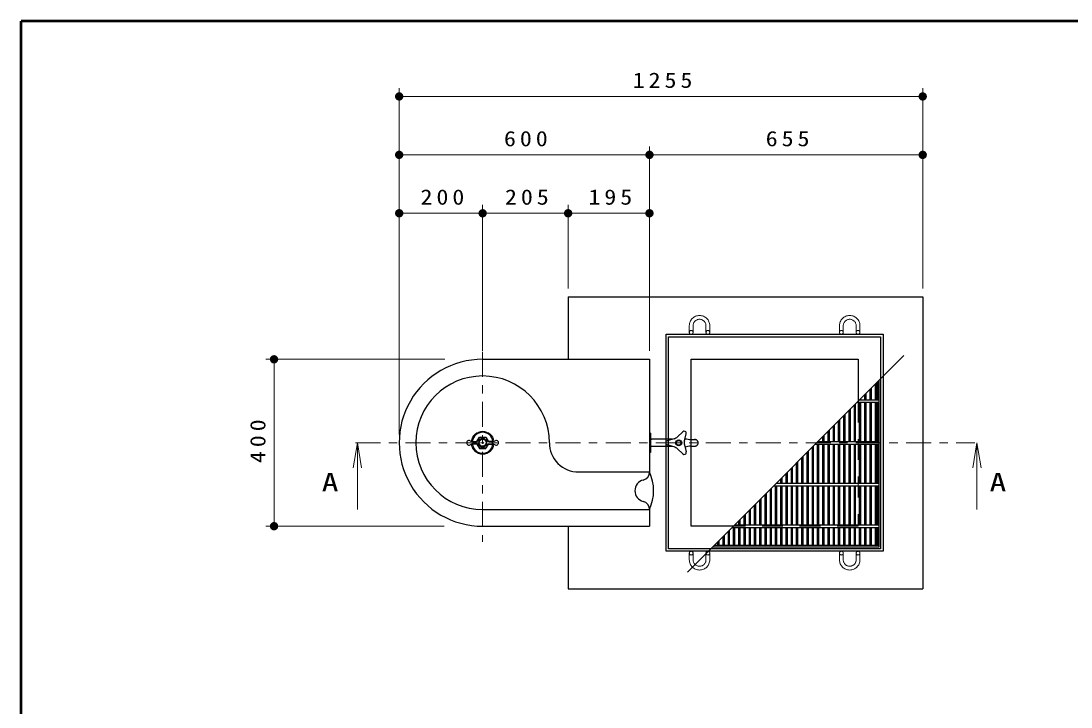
# Model space of a CAD drawing. Units: millimetres on the paper, scale 1:20. Extents: x -365 to 12, y -89 to 257.
# Drawn here: x -365 to -239.1, y 174.8 to 257 of the extents above; entities that cross this region are included whole.
import ezdxf
from ezdxf.enums import TextEntityAlignment as Align

# ---------------------------------------------------------------- set-up
doc = ezdxf.new("R2010")
doc.units = ezdxf.units.MM
doc.linetypes.add('USER1', pattern=[4.5, 2.5, -2])
doc.linetypes.add('USER2', pattern=[6, 3, -1, 1, -1])
doc.layers.add('LY_1', color=7, linetype='Continuous', lineweight=25)
doc.layers.add('LY_2', color=7, linetype='Continuous', lineweight=13)
doc.styles.add('ＭＳ ゴシック', font='')
doc.styles.get('ＭＳ ゴシック').set_extended_font_data('MS Gothic')

# ---------------------------------------------------------------- blocks, each defined once
blk = doc.blocks.new('filled_dot')
at = {"color": 0, "linetype": 'Continuous', "lineweight": -2, "const_width": 1.25}
blk.add_lwpolyline([(-0.625, 0, 1), (0.625, 0, 1)], format="xyb", close=True, dxfattribs=at)

msp = doc.modelspace()

# ---------------------------------------------------------------- linework, layer by layer
at = {"layer": 'LY_1', "lineweight": 13}
for p, q in [((-319.669, 207.459), (-319.669, 248.959)), ((-319.669, 247.959), (-256.919, 247.959)), ((-256.919, 224.959), (-256.919, 248.959)), ((-319.669, 209.362), (-319.669, 241.959)), ((-289.669, 217.459), (-289.669, 241.959)), ((-256.919, 224.959), (-256.919, 241.959)), ((-319.669, 240.959), (-289.669, 240.959)), ((-289.669, 240.959), (-256.919, 240.959)), ((-309.669, 217.459), (-309.669, 234.959)), ((-299.419, 224.959), (-299.419, 234.959)), ((-289.669, 217.459), (-289.669, 234.959)), ((-319.669, 233.959), (-309.669, 233.959)), ((-309.669, 233.959), (-299.419, 233.959)), ((-299.419, 233.959), (-289.669, 233.959)), ((-314.183, 216.459), (-335.669, 216.459)), ((-334.669, 196.459), (-334.669, 216.459)), ((-325.169, 203.459), (-324.669, 206.459)), ((-324.669, 206.459), (-324.169, 203.459)), ((-324.669, 206.459), (-324.669, 203.459)), ((-324.669, 206.459), (-324.669, 198.459)), ((-250.919, 203.459), (-250.419, 206.459)), ((-250.419, 206.459), (-249.919, 203.459)), ((-250.419, 206.459), (-250.419, 203.459)), ((-250.419, 206.459), (-250.419, 198.459)), ((-314.284, 196.459), (-335.669, 196.459))]:
    msp.add_line(p, q, dxfattribs=at)
at = {"layer": 'LY_1'}
for p, q in [((-299.419, 223.959), (-256.919, 223.959)), ((-299.419, 223.959), (-299.419, 216.459)), ((-256.919, 223.959), (-256.919, 188.959)), ((-287.669, 193.459), (-287.669, 219.459)), ((-287.669, 219.459), (-261.669, 219.459)), ((-287.369, 193.759), (-287.369, 219.159)), ((-287.369, 219.159), (-261.969, 219.159)), ((-261.969, 219.159), (-261.969, 193.759)), ((-261.669, 219.459), (-261.669, 193.459)), ((-285.109, 190.959), (-259.169, 216.899)), ((-309.669, 216.459), (-289.669, 216.459)), ((-289.669, 216.459), (-289.669, 202.958)), ((-284.669, 196.459), (-284.669, 216.459)), ((-284.669, 216.459), (-264.669, 216.459)), ((-264.669, 216.459), (-264.669, 211.399)), ((-286.317, 207.17), (-285.681, 207.773)), ((-310.781, 206.612), (-310.398, 206.625)), ((-310.351, 206.629), (-310.059, 207.134)), ((-310.086, 207.037), (-310.319, 206.634)), ((-309.915, 206.884), (-310.16, 206.459)), ((-309.915, 206.034), (-310.16, 206.459)), ((-310.059, 207.134), (-309.279, 207.134)), ((-309.961, 207.109), (-309.377, 207.109)), ((-309.915, 206.884), (-309.424, 206.884)), ((-309.424, 206.884), (-309.178, 206.459)), ((-309.424, 206.034), (-309.178, 206.459)), ((-308.988, 206.629), (-309.279, 207.134)), ((-309.252, 207.037), (-309.02, 206.634)), ((-308.557, 206.612), (-308.94, 206.625)), ((-289.544, 207.598), (-289.669, 207.598)), ((-289.544, 207.598), (-289.544, 205.298)), ((-286.893, 206.886), (-289.444, 206.886)), ((-286.721, 206.936), (-287.56, 206.688)), ((-285.47, 206.681), (-285.266, 207.533)), ((-284.69, 206.847), (-284.205, 206.847)), ((-310.398, 206.293), (-310.781, 206.307)), ((-310.351, 206.289), (-310.059, 205.784)), ((-310.319, 206.284), (-310.086, 205.881)), ((-310.059, 205.784), (-309.279, 205.784)), ((-309.377, 205.809), (-309.961, 205.809)), ((-309.424, 206.034), (-309.915, 206.034)), ((-308.988, 206.289), (-309.279, 205.784)), ((-309.02, 206.284), (-309.252, 205.881)), ((-308.94, 206.293), (-308.557, 206.307)), ((-289.544, 205.298), (-289.669, 205.298)), ((-286.893, 206.011), (-289.444, 206.011)), ((-286.721, 205.96), (-287.56, 206.209)), ((-286.316, 205.726), (-285.681, 205.123)), ((-285.47, 206.215), (-285.266, 205.363)), ((-284.691, 206.049), (-284.209, 206.049)), ((-298.169, 202.959), (-289.669, 202.959)), ((-309.669, 198.459), (-289.669, 198.459)), ((-289.669, 198.46), (-289.669, 196.459)), ((-309.669, 196.459), (-289.669, 196.459)), ((-299.419, 196.459), (-299.419, 188.959)), ((-279.609, 196.459), (-284.669, 196.459)), ((-261.669, 193.459), (-287.669, 193.459)), ((-261.969, 193.759), (-287.369, 193.759)), ((-299.419, 188.959), (-256.919, 188.959))]:
    msp.add_line(p, q, dxfattribs=at)
at = {"layer": 'LY_1', "linetype": 'USER1', "lineweight": 13}
for p, q in [((-284.894, 219.686), (-284.894, 220.486)), ((-284.444, 219.686), (-284.444, 220.486)), ((-282.894, 219.686), (-282.894, 220.486)), ((-282.444, 219.686), (-282.444, 220.486)), ((-266.894, 219.686), (-266.894, 220.486)), ((-266.444, 219.686), (-266.444, 220.486)), ((-264.894, 219.686), (-264.894, 220.486)), ((-264.444, 219.686), (-264.444, 220.486)), ((-264.669, 211.399), (-264.669, 196.459)), ((-264.669, 196.459), (-279.609, 196.459)), ((-284.894, 193.232), (-284.894, 192.432)), ((-284.444, 193.232), (-284.444, 192.432)), ((-282.894, 193.232), (-282.894, 192.432)), ((-282.444, 193.232), (-282.444, 192.432)), ((-266.894, 193.232), (-266.894, 192.432)), ((-266.444, 193.232), (-266.444, 192.432)), ((-264.894, 193.232), (-264.894, 192.432)), ((-264.444, 193.232), (-264.444, 192.432))]:
    msp.add_line(p, q, dxfattribs=at)
at = {"layer": 'LY_1', "linetype": 'USER2', "lineweight": 13}
for p, q in [((-309.669, 217.371), (-309.669, 194.584)), ((-324.919, 206.459), (-250.669, 206.459))]:
    msp.add_line(p, q, dxfattribs=at)
at = {"layer": 'LY_1', "color": 4}
for p, q in [((-263.263, 212.805), (-263.263, 211.609)), ((-263.113, 212.955), (-263.113, 211.609)), ((-262.634, 213.434), (-262.634, 211.609)), ((-262.484, 213.584), (-262.484, 211.609)), ((-262.319, 213.749), (-262.319, 211.609)), ((-262.169, 213.899), (-262.169, 193.959)), ((-264.522, 211.547), (-264.522, 211.609)), ((-264.459, 211.609), (-262.169, 211.609)), ((-264.372, 211.697), (-264.372, 211.609)), ((-263.892, 212.176), (-263.892, 211.609)), ((-263.742, 212.326), (-263.742, 211.609)), ((-265.78, 210.289), (-265.78, 206.609)), ((-265.63, 210.439), (-265.63, 206.609)), ((-265.151, 210.918), (-265.151, 206.609)), ((-265.001, 211.068), (-265.001, 206.609)), ((-264.759, 211.309), (-262.169, 211.309)), ((-264.522, 211.309), (-264.522, 206.609)), ((-264.372, 211.309), (-264.372, 206.609)), ((-263.892, 211.309), (-263.892, 206.609)), ((-263.742, 211.309), (-263.742, 206.609)), ((-263.263, 211.309), (-263.263, 206.609)), ((-263.113, 211.309), (-263.113, 206.609)), ((-262.634, 211.309), (-262.634, 206.609)), ((-262.484, 211.309), (-262.484, 206.609)), ((-262.319, 211.309), (-262.319, 206.609)), ((-267.038, 209.031), (-267.038, 206.609)), ((-266.888, 209.181), (-266.888, 206.609)), ((-266.409, 209.66), (-266.409, 206.609)), ((-266.259, 209.81), (-266.259, 206.609)), ((-268.296, 207.772), (-268.296, 206.609)), ((-268.146, 207.922), (-268.146, 206.609)), ((-267.667, 208.402), (-267.667, 206.609)), ((-267.517, 208.552), (-267.517, 206.609)), ((-269.459, 206.609), (-262.169, 206.609)), ((-268.925, 207.143), (-268.925, 206.609)), ((-268.775, 207.293), (-268.775, 206.609)), ((-270.813, 205.256), (-270.813, 201.609)), ((-270.663, 205.406), (-270.663, 201.609)), ((-270.183, 205.885), (-270.183, 201.609)), ((-270.033, 206.035), (-270.033, 201.609)), ((-269.759, 206.309), (-262.169, 206.309)), ((-269.554, 206.309), (-269.554, 201.609)), ((-269.404, 206.309), (-269.404, 201.609)), ((-268.925, 206.309), (-268.925, 201.609)), ((-268.775, 206.309), (-268.775, 201.609)), ((-268.296, 206.309), (-268.296, 201.609)), ((-268.146, 206.309), (-268.146, 201.609)), ((-267.667, 206.309), (-267.667, 201.609)), ((-267.517, 206.309), (-267.517, 201.609)), ((-267.038, 206.309), (-267.038, 201.609)), ((-266.888, 206.309), (-266.888, 201.609)), ((-266.409, 206.309), (-266.409, 201.609)), ((-266.259, 206.309), (-266.259, 201.609)), ((-265.78, 206.309), (-265.78, 201.609)), ((-265.63, 206.309), (-265.63, 201.609)), ((-265.151, 206.309), (-265.151, 201.609)), ((-265.001, 206.309), (-265.001, 201.609)), ((-264.522, 206.309), (-264.522, 201.609)), ((-264.372, 206.309), (-264.372, 201.609)), ((-263.892, 206.309), (-263.892, 201.609)), ((-263.742, 206.309), (-263.742, 201.609)), ((-263.263, 206.309), (-263.263, 201.609)), ((-263.113, 206.309), (-263.113, 201.609)), ((-262.634, 206.309), (-262.634, 201.609)), ((-262.484, 206.309), (-262.484, 201.609)), ((-262.319, 206.309), (-262.319, 201.609)), ((-272.071, 203.998), (-272.071, 201.609)), ((-271.921, 204.148), (-271.921, 201.609)), ((-271.442, 204.627), (-271.442, 201.609)), ((-271.292, 204.777), (-271.292, 201.609)), ((-273.329, 202.74), (-273.329, 201.609)), ((-273.179, 202.89), (-273.179, 201.609)), ((-272.7, 203.369), (-272.7, 201.609)), ((-272.55, 203.519), (-272.55, 201.609)), ((-274.459, 201.609), (-262.169, 201.609)), ((-273.958, 202.111), (-273.958, 201.609)), ((-273.808, 202.261), (-273.808, 201.609)), ((-275.845, 200.223), (-275.845, 196.609)), ((-275.695, 200.373), (-275.695, 196.609)), ((-275.216, 200.852), (-275.216, 196.609)), ((-275.066, 201.002), (-275.066, 196.609)), ((-274.759, 201.309), (-262.169, 201.309)), ((-274.587, 201.309), (-274.587, 196.609)), ((-274.437, 201.309), (-274.437, 196.609)), ((-273.958, 201.309), (-273.958, 196.609)), ((-273.808, 201.309), (-273.808, 196.609)), ((-273.329, 201.309), (-273.329, 196.609)), ((-273.179, 201.309), (-273.179, 196.609)), ((-272.7, 201.309), (-272.7, 196.609)), ((-272.55, 201.309), (-272.55, 196.609)), ((-272.071, 201.309), (-272.071, 196.609)), ((-271.921, 201.309), (-271.921, 196.609)), ((-271.442, 201.309), (-271.442, 196.609)), ((-271.292, 201.309), (-271.292, 196.609)), ((-270.813, 201.309), (-270.813, 196.609)), ((-270.663, 201.309), (-270.663, 196.609)), ((-270.183, 201.309), (-270.183, 196.609)), ((-270.033, 201.309), (-270.033, 196.609)), ((-269.554, 201.309), (-269.554, 196.609)), ((-269.404, 201.309), (-269.404, 196.609)), ((-268.925, 201.309), (-268.925, 196.609)), ((-268.775, 201.309), (-268.775, 196.609)), ((-268.296, 201.309), (-268.296, 196.609)), ((-268.146, 201.309), (-268.146, 196.609)), ((-267.667, 201.309), (-267.667, 196.609)), ((-267.517, 201.309), (-267.517, 196.609)), ((-267.038, 201.309), (-267.038, 196.609)), ((-266.888, 201.309), (-266.888, 196.609)), ((-266.409, 201.309), (-266.409, 196.609)), ((-266.259, 201.309), (-266.259, 196.609)), ((-265.78, 201.309), (-265.78, 196.609)), ((-265.63, 201.309), (-265.63, 196.609)), ((-265.151, 201.309), (-265.151, 196.609)), ((-265.001, 201.309), (-265.001, 196.609)), ((-264.522, 201.309), (-264.522, 196.609)), ((-264.372, 201.309), (-264.372, 196.609)), ((-263.892, 201.309), (-263.892, 196.609)), ((-263.742, 201.309), (-263.742, 196.609)), ((-263.263, 201.309), (-263.263, 196.609)), ((-263.113, 201.309), (-263.113, 196.609)), ((-262.634, 201.309), (-262.634, 196.609)), ((-262.484, 201.309), (-262.484, 196.609)), ((-262.319, 201.309), (-262.319, 196.609)), ((-277.104, 198.965), (-277.104, 196.609)), ((-276.954, 199.115), (-276.954, 196.609)), ((-276.474, 199.594), (-276.474, 196.609)), ((-276.324, 199.744), (-276.324, 196.609)), ((-278.362, 197.707), (-278.362, 196.609)), ((-278.212, 197.857), (-278.212, 196.609)), ((-277.733, 198.336), (-277.733, 196.609)), ((-277.583, 198.486), (-277.583, 196.609)), ((-279.459, 196.609), (-262.169, 196.609)), ((-278.991, 197.078), (-278.991, 196.609)), ((-278.841, 197.228), (-278.841, 196.609)), ((-280.878, 195.19), (-280.878, 194.184)), ((-280.728, 195.34), (-280.728, 194.184)), ((-280.249, 195.82), (-280.249, 194.184)), ((-280.099, 195.97), (-280.099, 194.184)), ((-279.759, 196.309), (-262.169, 196.309)), ((-279.62, 196.309), (-279.62, 194.184)), ((-279.47, 196.309), (-279.47, 194.184)), ((-278.991, 196.309), (-278.991, 194.184)), ((-278.841, 196.309), (-278.841, 194.184)), ((-278.362, 196.309), (-278.362, 194.184)), ((-278.212, 196.309), (-278.212, 194.184)), ((-277.733, 196.309), (-277.733, 194.184)), ((-277.583, 196.309), (-277.583, 194.184)), ((-277.104, 196.309), (-277.104, 194.184)), ((-276.954, 196.309), (-276.954, 194.184)), ((-276.474, 196.309), (-276.474, 194.184)), ((-276.324, 196.309), (-276.324, 194.184)), ((-275.845, 196.309), (-275.845, 194.184)), ((-275.695, 196.309), (-275.695, 194.184)), ((-275.216, 196.309), (-275.216, 194.184)), ((-275.066, 196.309), (-275.066, 194.184)), ((-274.587, 196.309), (-274.587, 194.184)), ((-274.437, 196.309), (-274.437, 194.184)), ((-273.958, 196.309), (-273.958, 194.184)), ((-273.808, 196.309), (-273.808, 194.184)), ((-273.329, 196.309), (-273.329, 194.184)), ((-273.179, 196.309), (-273.179, 194.184)), ((-272.7, 196.309), (-272.7, 194.184)), ((-272.55, 196.309), (-272.55, 194.184)), ((-272.071, 196.309), (-272.071, 194.184)), ((-271.921, 196.309), (-271.921, 194.184)), ((-271.442, 196.309), (-271.442, 194.184)), ((-271.292, 196.309), (-271.292, 194.184)), ((-270.813, 196.309), (-270.813, 194.184)), ((-270.663, 196.309), (-270.663, 194.184)), ((-270.183, 196.309), (-270.183, 194.184)), ((-270.033, 196.309), (-270.033, 194.184)), ((-269.554, 196.309), (-269.554, 194.184)), ((-269.404, 196.309), (-269.404, 194.184)), ((-268.925, 196.309), (-268.925, 194.184)), ((-268.775, 196.309), (-268.775, 194.184)), ((-268.296, 196.309), (-268.296, 194.184)), ((-268.146, 196.309), (-268.146, 194.184)), ((-267.667, 196.309), (-267.667, 194.184)), ((-267.517, 196.309), (-267.517, 194.184)), ((-267.038, 196.309), (-267.038, 194.184)), ((-266.888, 196.309), (-266.888, 194.184)), ((-266.409, 196.309), (-266.409, 194.184)), ((-266.259, 196.309), (-266.259, 194.184)), ((-265.78, 196.309), (-265.78, 194.184)), ((-265.63, 196.309), (-265.63, 194.184)), ((-265.151, 196.309), (-265.151, 194.184)), ((-265.001, 196.309), (-265.001, 194.184)), ((-264.522, 196.309), (-264.522, 194.184)), ((-264.372, 196.309), (-264.372, 194.184)), ((-263.892, 196.309), (-263.892, 194.184)), ((-263.742, 196.309), (-263.742, 194.184)), ((-263.263, 196.309), (-263.263, 194.184)), ((-263.113, 196.309), (-263.113, 194.184)), ((-262.634, 196.309), (-262.634, 194.184)), ((-262.484, 196.309), (-262.484, 194.184)), ((-262.319, 196.309), (-262.319, 194.184)), ((-262.169, 193.959), (-282.109, 193.959)), ((-281.884, 194.184), (-262.169, 194.184)), ((-281.507, 194.561), (-281.507, 194.184)), ((-281.357, 194.711), (-281.357, 194.184))]:
    msp.add_line(p, q, dxfattribs=at)
at = {"layer": 'LY_1'}
msp.add_lwpolyline([(-284.261, 206.049), (-284.207, 206.049), (-284.153, 206.056), (-284.1, 206.071), (-284.051, 206.093), (-284.004, 206.121), (-283.962, 206.156), (-283.925, 206.195), (-283.894, 206.24), (-283.869, 206.289), (-283.851, 206.34), (-283.84, 206.394), (-283.836, 206.448), (-283.84, 206.503), (-283.851, 206.556), (-283.869, 206.608), (-283.894, 206.656), (-283.925, 206.701), (-283.962, 206.741), (-284.005, 206.775), (-284.051, 206.804), (-284.101, 206.825), (-284.153, 206.84), (-284.205, 206.847), (-284.258, 206.847)], dxfattribs=at)
at = {"layer": 'LY_1', "linetype": 'USER1', "lineweight": 13}
for centre in [(-284.669, 219.686), (-282.669, 219.686), (-266.669, 219.686), (-264.669, 219.686), (-284.669, 193.232), (-282.669, 193.232), (-266.669, 193.232), (-264.669, 193.232)]:
    msp.add_circle(centre, 0.225, dxfattribs=at)
at = {"layer": 'LY_1'}
for centre, radius in [((-309.669, 206.459), 0.425), ((-309.669, 206.459), 0.0875), ((-286.169, 206.448), 0.362), ((-286.169, 206.448), 0.287)]:
    msp.add_circle(centre, radius, dxfattribs=at)
at = {"layer": 'LY_1', "linetype": 'USER1', "lineweight": 13}
for centre, radius, start, end in [((-283.669, 220.486), 1.225, 90, 180), ((-283.669, 220.486), 1.225, 0, 90), ((-265.669, 220.486), 1.225, 90, 180), ((-265.669, 220.486), 1.225, 0, 90), ((-283.669, 220.486), 0.775, 90, 180), ((-283.669, 220.486), 0.775, 0, 90), ((-265.669, 220.486), 0.775, 90, 180), ((-265.669, 220.486), 0.775, 0, 90), ((-283.669, 192.432), 1.225, 180, 270), ((-283.669, 192.432), 0.775, 180, 270), ((-283.669, 192.432), 0.775, 270, 0), ((-283.669, 192.432), 1.225, 270, 0), ((-265.669, 192.432), 1.225, 180, 270), ((-265.669, 192.432), 0.775, 180, 270), ((-265.669, 192.432), 1.225, 270, 0), ((-265.669, 192.432), 0.775, 270, 0)]:
    msp.add_arc(centre, radius, start, end, dxfattribs=at)
at = {"layer": 'LY_1'}
for centre, radius, start, end in [((-309.669, 206.459), 10, 89.99998, 270), ((-309.669, 206.459), 8, 0, 270), ((-309.669, 206.459), 1.25, 7.30655, 172.69345), ((-285.509, 207.591), 0.25, 346.49997, 133.5), ((-311.294, 206.459), 0.275, 61.64956, 298.35044), ((-310.807, 207.361), 0.75, 241.64956, 272.00026), ((-310.415, 207.125), 0.5, 272.00026, 318.27179), ((-309.669, 206.459), 0.713, 114.17754, 125.82246), ((-309.669, 206.459), 0.5, 40.76522, 138.27179), ((-309.669, 206.459), 0.713, 54.17755, 65.82246), ((-308.923, 207.125), 0.5, 221.72821, 267.99974), ((-308.531, 207.361), 0.75, 267.99974, 298.35044), ((-308.044, 206.459), 0.275, 241.64956, 118.35044), ((-298.169, 206.459), 3.5, 179.99998, 270.00003), ((-289.444, 206.986), 0.1, 179.99996, 269.99995), ((-287.49, 206.448), 0.25, 106.49994, 253.49999), ((-287.005, 207.895), 1, 286.50001, 313.5), ((-284.498, 206.448), 1, 166.49993, 193.49998), ((-284.518, 210.661), 3.818, 256.53892, 267.41259), ((-310.807, 205.557), 0.75, 87.99974, 118.35044), ((-309.669, 206.459), 1.25, 187.30655, 352.69345), ((-310.415, 205.794), 0.5, 41.72821, 87.99974), ((-309.669, 206.459), 0.713, 234.17755, 245.82245), ((-309.669, 206.459), 0.5, 221.72821, 319.23478), ((-309.669, 206.459), 0.713, 294.17755, 305.82245), ((-308.923, 205.794), 0.5, 92.00026, 138.27179), ((-308.531, 205.557), 0.75, 61.64956, 92.00026), ((-289.444, 205.911), 0.1, 89.99998, 179.99996), ((-287.005, 205.001), 1, 46.49993, 73.49993), ((-285.509, 205.305), 0.25, 226.49999, 13.5), ((-284.518, 202.235), 3.818, 92.60254, 103.46108), ((-290.669, 202.958), 1, 284.22305, 0), ((-294.477, 200.709), 5.308, 334.91706, 25.08294), ((-290.099, 200.709), 1.32, 104.2226, 255.77739), ((-290.669, 198.46), 1, 0, 75.77695)]:
    msp.add_arc(centre, radius, start, end, dxfattribs=at)
at = {"layer": 'LY_1', "lineweight": 13}
for start, end in [(7.78681, 172.21319), (187.78804, 352.21196)]:
    msp.add_arc((-309.669, 206.459), 1.375, start, end, dxfattribs=at)
at = {"layer": 'LY_2', "lineweight": 50}
for p, q in [((0, 257), (-365, 257)), ((-365, 257), (-365, 0))]:
    msp.add_line(p, q, dxfattribs=at)

# ---------------------------------------------------------------- block references
at = {"layer": 'LY_1', "lineweight": 13, "xscale": 0.4, "yscale": 0.4}
for p in [(-319.669, 247.959), (-319.669, 240.959), (-289.669, 240.959), (-319.669, 233.959), (-309.669, 233.959), (-299.419, 233.959)]:
    msp.add_blockref('filled_dot', p, dxfattribs=at)
for p, rotation in [((-256.919, 247.959), 180), ((-289.669, 240.959), 180), ((-256.919, 240.959), 180), ((-289.669, 233.959), 180), ((-334.669, 216.459), 270), ((-334.669, 196.459), 90)]:
    msp.add_blockref('filled_dot', p, dxfattribs=dict(at, rotation=rotation))

# ---------------------------------------------------------------- texts
at = {"layer": 'LY_1', "style": 'ＭＳ ゴシック', "width": 1.35}
for p in [(-327.949, 201.719), (-247.9, 201.719)]:
    msp.add_text('A', height=2.199, dxfattribs=at).set_placement(p, align=Align.MIDDLE_CENTER)
at = {"layer": 'LY_1', "char_height": 1.833, "attachment_point": 8, "style": 'ＭＳ ゴシック'}
for s, insert in [('\\T1.33;\\W1.15;1255', (-287.866, 248.959)), ('\\T1.33;\\W1.15;600', (-304.252, 241.959)), ('\\T1.33;\\W1.15;655', (-272.877, 241.959)), ('\\T1.33;\\W1.15;200', (-314.252, 234.959)), ('\\T1.33;\\W1.15;205', (-304.129, 234.959)), ('\\T1.33;\\W1.15;195', (-294.127, 234.959))]:
    msp.add_mtext(s, dxfattribs=dict(at, insert=insert))
at = {"layer": 'LY_1', "insert": (-335.669, 206.876), "char_height": 1.833, "attachment_point": 8, "rotation": 90, "style": 'ＭＳ ゴシック'}
msp.add_mtext('\\T1.33;\\W1.15;400', dxfattribs=at)

doc.saveas('drawing.dxf')
